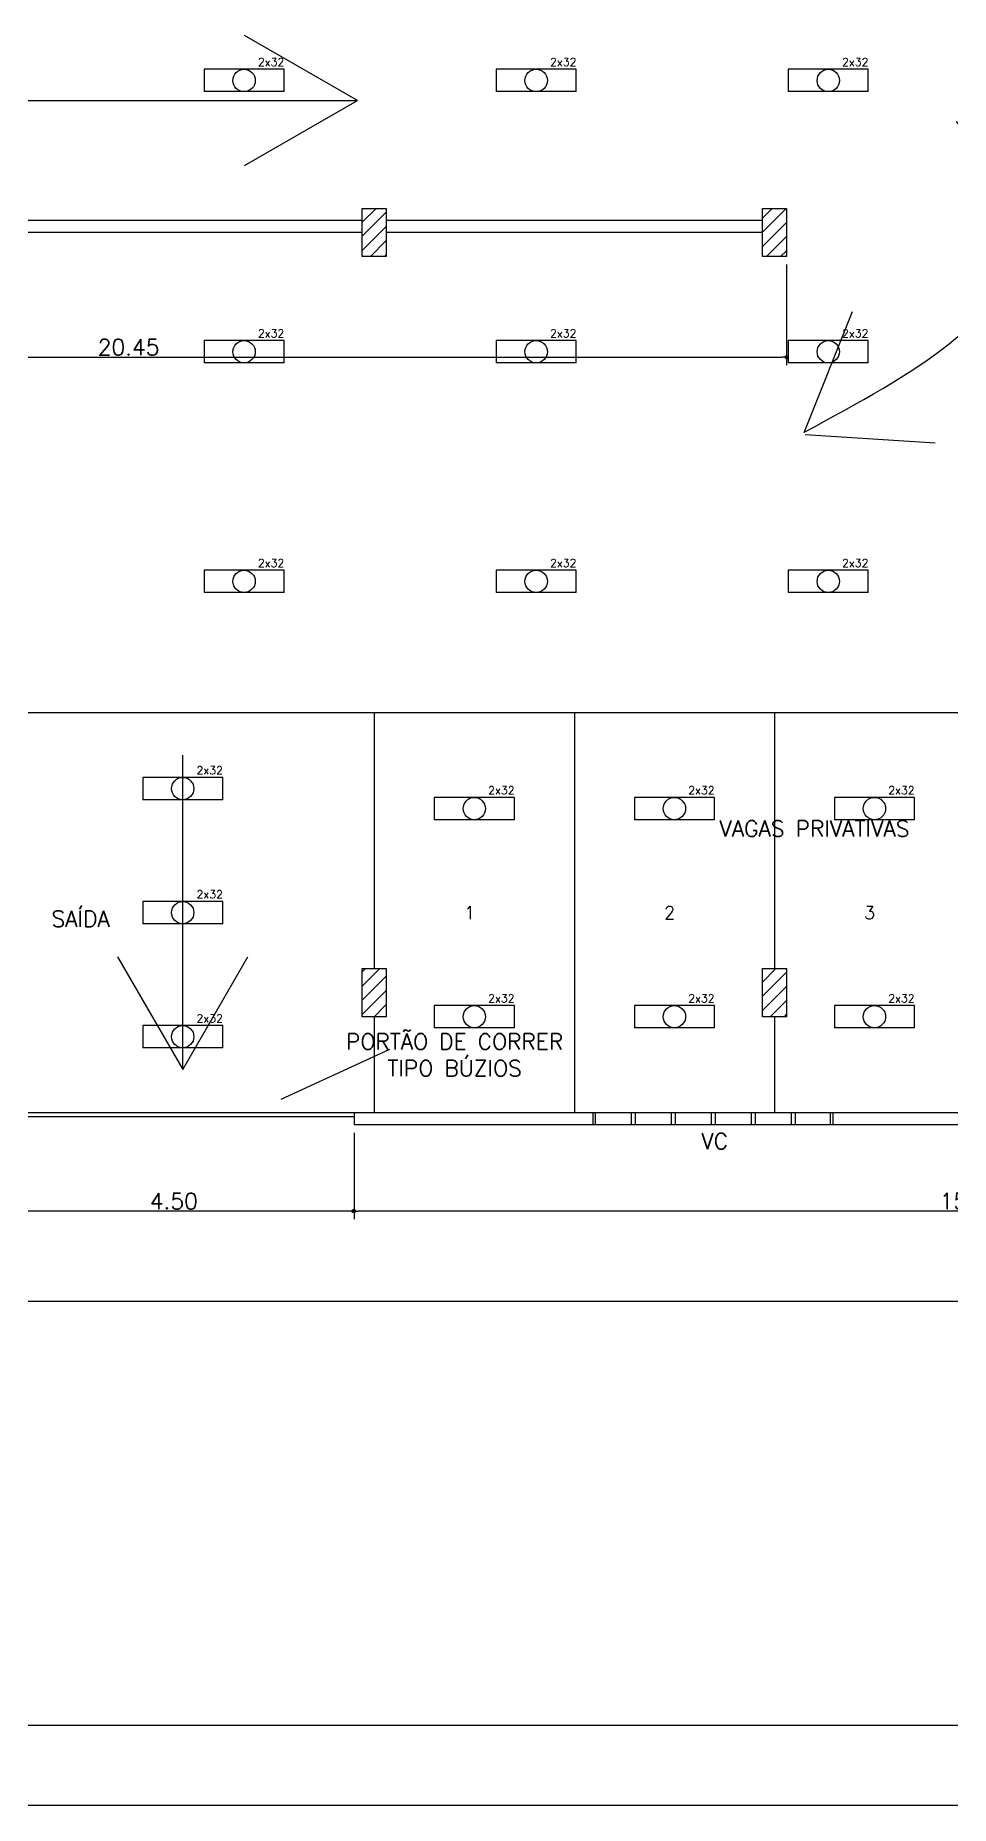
# Model space of a CAD drawing. Header units: millimetres. Extents: x 682 to 1119, y 341 to 434.
# Drawn here: x 726.34 to 737.78, y 341.27 to 363.39 of the extents above; entities that cross this region are included whole.
import ezdxf

# ---------------------------------------------------------------- set-up
doc = ezdxf.new("R2010")
doc.units = ezdxf.units.MM
for name, color, linetype in [('ALV', 6, 'Continuous'), ('AR-ALVENARIA_EM_VISTA-001-C', 1, 'Continuous'), ('AR-COTAS-001-C', 1, 'Continuous'), ('AR-PISO_EM_PLANTA-001-C', 1, 'Continuous'), ('AR-TEXTOS_ALTURA_2_5MM-003C', 3, 'Continuous'), ('PENA_2', 2, 'Continuous'), ('PENA_6', 5, 'Continuous')]:
    doc.layers.add(name, color=color, linetype=linetype)
doc.styles.add('R60', font='simplex.shx', dxfattribs={"height": 0.08})
doc.styles.add('ROMANS', font='romans')
doc.dimstyles.new('ISO-25_WS', dxfattribs={"dimscale": 0.282828, "dimtxt": 0.8, "dimasz": 2, "dimexe": 0.1, "dimexo": 0.625, "dimgap": 0.325, "dimtad": 1, "dimzin": 4, "dimdsep": 46, "dimtxsty": 'Standard', "dimsah": 1, "dimcen": 2.5, "dimadec": 0, "dimazin": 0, "dimtfac": 1, "dimtdec": 0, "dimtmove": 2, "dimatfit": 3, "dimfxl": 1, "dimtolj": 1, "dimtzin": 0, "dimarcsym": 0})
doc.dimstyles.new('PADRÃO', dxfattribs={"dimscale": 0.05, "dimtxt": 2, "dimasz": 1, "dimexe": 2, "dimexo": 2, "dimgap": 0.5, "dimtad": 1, "dimzin": 5, "dimdsep": 46, "dimtxsty": 'ROMANS', "dimblk1": 'DOT', "dimblk2": 'DOT', "dimsah": 1, "dimcen": 2.5, "dimdle": 0.2, "dimclrd": 1, "dimclre": 1, "dimclrt": 3, "dimadec": 0, "dimazin": 0, "dimtfac": 1, "dimtix": 1, "dimtmove": 2, "dimatfit": 3, "dimldrblk": 'DOT', "dimfxl": 1, "dimtolj": 1, "dimtzin": 1, "dimarcsym": 0})
pattern_1 = [(45, (707.43386, 340.00985), (-0.08838835, 0.08838835), [])]

# ---------------------------------------------------------------- blocks, each defined once
blk = doc.blocks.new('_DOT')
at = {"color": 0, "linetype": 'ByBlock'}
blk.add_line((-0.5, 0), (-1, 0), dxfattribs=at)
at = {"color": 0, "linetype": 'ByBlock', "const_width": 0.5}
blk.add_lwpolyline([(-0.25, 0, 1), (0.25, 0, 1)], format="xyb", close=True, dxfattribs=at)
blk = doc.blocks.new('*D13')
at = {"layer": 'AR-COTAS-001-C', "color": 1, "linetype": 'ByBlock', "lineweight": -2}
for p, q in [((730.329, 349.682), (730.329, 348.602)), ((745.729, 349.682), (745.729, 348.602)), ((745.679, 348.702), (730.379, 348.702))]:
    blk.add_line(p, q, dxfattribs=at)
at = {"layer": 'DEFPOINTS', "color": 0, "linetype": 'ByBlock'}
for p in [(730.329, 349.782), (745.729, 349.782), (730.329, 348.702)]:
    blk.add_point(p, dxfattribs=at)
at = {"layer": 'AR-COTAS-001-C', "color": 1, "linetype": 'ByBlock', "lineweight": -2, "xscale": 0.05, "yscale": 0.05, "zscale": 0.05, "rotation": 180}
blk.add_blockref('_DOT', (730.329, 348.702), dxfattribs=at)
at = {"layer": 'AR-COTAS-001-C', "color": 1, "linetype": 'ByBlock', "lineweight": -2, "xscale": 0.05, "yscale": 0.05, "zscale": 0.05}
blk.add_blockref('_DOT', (745.729, 348.702), dxfattribs=at)
at = {"layer": 'AR-COTAS-001-C', "color": 3, "linetype": 'ByBlock', "insert": (738.029, 348.827), "char_height": 0.2, "attachment_point": 5, "style": 'ROMANS'}
blk.add_mtext('\\A1;15.50', dxfattribs=at)
blk = doc.blocks.new('*D14')
at = {"layer": 'AR-COTAS-001-C', "color": 1, "linetype": 'ByBlock', "lineweight": -2}
for p, q in [((725.829, 349.682), (725.829, 348.602)), ((730.266, 348.702), (725.879, 348.702))]:
    blk.add_line(p, q, dxfattribs=at)
at = {"layer": 'DEFPOINTS', "color": 0, "linetype": 'ByBlock'}
for p in [(725.829, 349.782), (725.829, 348.702), (730.316, 348.702)]:
    blk.add_point(p, dxfattribs=at)
at = {"layer": 'AR-COTAS-001-C', "color": 1, "linetype": 'ByBlock', "lineweight": -2, "xscale": 0.05, "yscale": 0.05, "zscale": 0.05, "rotation": 180}
blk.add_blockref('_DOT', (725.829, 348.702), dxfattribs=at)
at = {"layer": 'AR-COTAS-001-C', "color": 1, "linetype": 'ByBlock', "lineweight": -2, "xscale": 0.05, "yscale": 0.05, "zscale": 0.05}
blk.add_blockref('_DOT', (730.316, 348.702), dxfattribs=at)
at = {"layer": 'AR-COTAS-001-C', "color": 3, "linetype": 'ByBlock', "insert": (728.073, 348.827), "char_height": 0.2, "attachment_point": 5, "style": 'ROMANS'}
blk.add_mtext('\\A1;4.50', dxfattribs=at)
blk = doc.blocks.new('*D20')
at = {"layer": 'AR-COTAS-001-C', "color": 1, "linetype": 'ByBlock', "lineweight": -2}
for p, q in [((692.96, 349.682), (692.96, 347.474)), ((745.729, 349.682), (745.729, 347.474)), ((745.679, 347.574), (693.01, 347.574))]:
    blk.add_line(p, q, dxfattribs=at)
at = {"layer": 'DEFPOINTS', "color": 0, "linetype": 'ByBlock'}
for p in [(692.96, 349.782), (745.729, 349.782), (692.96, 347.574)]:
    blk.add_point(p, dxfattribs=at)
at = {"layer": 'AR-COTAS-001-C', "color": 1, "linetype": 'ByBlock', "lineweight": -2, "xscale": 0.05, "yscale": 0.05, "zscale": 0.05, "rotation": 180}
blk.add_blockref('_DOT', (692.96, 347.574), dxfattribs=at)
at = {"layer": 'AR-COTAS-001-C', "color": 1, "linetype": 'ByBlock', "lineweight": -2, "xscale": 0.05, "yscale": 0.05, "zscale": 0.05}
blk.add_blockref('_DOT', (745.729, 347.574), dxfattribs=at)
at = {"layer": 'AR-COTAS-001-C', "color": 3, "linetype": 'ByBlock', "insert": (719.344, 347.699), "char_height": 0.2, "attachment_point": 5, "style": 'ROMANS'}
blk.add_mtext('\\A1;53.00', dxfattribs=at)
blk = doc.blocks.new('*D36')
at = {"layer": 'AR-COTAS-001-C', "color": 1, "lineweight": -2}
for p, q in [((715.279, 360.532), (715.279, 359.273)), ((735.729, 360.532), (735.729, 359.273)), ((715.329, 359.373), (735.679, 359.373))]:
    blk.add_line(p, q, dxfattribs=at)
at = {"layer": 'DEFPOINTS', "color": 0}
for p in [(715.279, 360.632), (735.729, 360.632), (735.729, 359.373)]:
    blk.add_point(p, dxfattribs=at)
at = {"layer": 'AR-COTAS-001-C', "color": 1, "lineweight": -2, "xscale": 0.05, "yscale": 0.05, "zscale": 0.05, "rotation": 180}
blk.add_blockref('_DOT', (715.279, 359.373), dxfattribs=at)
at = {"layer": 'AR-COTAS-001-C', "color": 1, "lineweight": -2, "xscale": 0.05, "yscale": 0.05, "zscale": 0.05}
blk.add_blockref('_DOT', (735.729, 359.373), dxfattribs=at)
at = {"layer": 'AR-COTAS-001-C', "color": 3, "insert": (727.508, 359.498), "char_height": 0.2, "attachment_point": 5, "style": 'ROMANS'}
blk.add_mtext('\\A1;20.45', dxfattribs=at)

msp = doc.modelspace()

# ---------------------------------------------------------------- hatches: boundary and pattern name
at = {"layer": 'AR-COTAS-001-C', "linetype": 'Continuous', "ltscale": 5}
h = msp.add_hatch(dxfattribs=at)
h.set_pattern_fill('ANSI31', color=256, style=0)
h.set_pattern_definition(pattern_1)
h.paths.add_polyline_path([(730.729, 361.232), (730.429, 361.232), (730.429, 360.632), (730.729, 360.632)])
h = msp.add_hatch(dxfattribs=at)
h.set_pattern_fill('ANSI31', color=256, style=0)
h.set_pattern_definition(pattern_1)
h.paths.add_polyline_path([(735.729, 361.232), (735.429, 361.232), (735.429, 360.632), (735.729, 360.632)])
h = msp.add_hatch(dxfattribs=at)
h.set_pattern_fill('ANSI31', color=256, style=0)
h.set_pattern_definition(pattern_1)
h.paths.add_polyline_path([(730.429, 351.732), (730.429, 351.132), (730.729, 351.132), (730.729, 351.732)])
h = msp.add_hatch(dxfattribs=at)
h.set_pattern_fill('ANSI31', color=256, style=0)
h.set_pattern_definition(pattern_1)
h.paths.add_polyline_path([(735.729, 351.732), (735.429, 351.732), (735.429, 351.132), (735.729, 351.132)])

# ---------------------------------------------------------------- linework, layer by layer
at = {"layer": 'ALV'}
for p, q in [((730.429, 361.082), (725.729, 361.082)), ((735.429, 361.082), (730.729, 361.082)), ((730.429, 360.932), (725.729, 360.932)), ((735.429, 360.932), (730.729, 360.932)), ((721.759, 354.932), (745.579, 354.932)), ((745.579, 349.932), (730.329, 349.932)), ((730.329, 349.932), (730.329, 349.782)), ((745.729, 349.782), (730.329, 349.782)), ((733.31, 349.932), (733.31, 349.782)), ((736.31, 349.932), (736.31, 349.782))]:
    msp.add_line(p, q, dxfattribs=at)
for points in [[(730.729, 361.232), (730.729, 360.632), (730.429, 360.632), (730.429, 361.232)], [(735.729, 361.232), (735.729, 360.632), (735.429, 360.632), (735.429, 361.232)], [(730.729, 351.732), (730.729, 351.132), (730.429, 351.132), (730.429, 351.732)], [(735.729, 351.732), (735.729, 351.132), (735.429, 351.132), (735.429, 351.732)]]:
    msp.add_lwpolyline(points, close=True, dxfattribs=at)
at = {"layer": 'AR-ALVENARIA_EM_VISTA-001-C', "ltscale": 5}
for p, q in [((730.769, 350.721), (729.411, 350.095)), ((733.34, 349.932), (733.34, 349.777)), ((733.79, 349.932), (733.79, 349.777)), ((733.84, 349.932), (733.84, 349.777)), ((734.29, 349.932), (734.29, 349.777)), ((734.34, 349.932), (734.34, 349.777)), ((734.79, 349.932), (734.79, 349.777)), ((734.84, 349.932), (734.84, 349.777)), ((735.29, 349.932), (735.29, 349.777)), ((735.34, 349.932), (735.34, 349.777)), ((735.79, 349.932), (735.79, 349.777)), ((735.84, 349.932), (735.84, 349.777)), ((736.28, 349.777), (736.28, 349.932))]:
    msp.add_line(p, q, dxfattribs=at)
at = {"layer": 'AR-PISO_EM_PLANTA-001-C'}
for p, q in [((730.367, 362.581), (728.958, 363.395)), ((725.559, 362.581), (730.367, 362.581)), ((728.958, 361.767), (730.367, 362.581)), ((736.549, 359.941), (735.946, 358.43)), ((737.588, 358.3), (735.964, 358.401)), ((730.579, 354.932), (730.579, 351.732)), ((733.079, 354.932), (733.079, 349.932)), ((735.579, 354.932), (735.579, 351.732)), ((728.184, 350.47), (728.184, 354.398)), ((727.371, 351.879), (728.184, 350.47)), ((728.184, 350.47), (728.998, 351.879)), ((730.579, 351.132), (730.579, 349.932)), ((735.579, 351.132), (735.579, 349.932)), ((730.329, 349.932), (725.829, 349.932)), ((730.329, 349.882), (725.829, 349.882))]:
    msp.add_line(p, q, dxfattribs=at)
msp.add_open_spline([(735.953, 358.437), (737.291, 359.159), (739.112, 360.143), (738.358, 361.697), (737.855, 362.318)], degree=3, knots=[0, 0, 0, 0, 4.177464, 5.689092, 5.689092, 5.689092, 5.689092], dxfattribs=at)
at = {"layer": 'AR-TEXTOS_ALTURA_2_5MM-003C', "linetype": 'ByBlock', "ltscale": 2}
for p, q in [((728.451, 362.972), (728.451, 362.692)), ((729.451, 362.972), (728.451, 362.972)), ((729.451, 362.692), (729.451, 362.972)), ((732.102, 362.972), (732.102, 362.692)), ((733.102, 362.972), (732.102, 362.972)), ((733.102, 362.692), (733.102, 362.972)), ((735.753, 362.972), (735.753, 362.692)), ((736.753, 362.972), (735.753, 362.972)), ((736.753, 362.692), (736.753, 362.972)), ((729.451, 362.692), (728.451, 362.692)), ((733.102, 362.692), (732.102, 362.692)), ((736.753, 362.692), (735.753, 362.692)), ((728.451, 359.582), (728.451, 359.302)), ((729.451, 359.582), (728.451, 359.582)), ((729.451, 359.302), (729.451, 359.582)), ((732.102, 359.582), (732.102, 359.302)), ((733.102, 359.582), (732.102, 359.582)), ((733.102, 359.302), (733.102, 359.582)), ((735.753, 359.582), (735.753, 359.302)), ((736.753, 359.582), (735.753, 359.582)), ((736.753, 359.302), (736.753, 359.582)), ((729.451, 359.302), (728.451, 359.302)), ((733.102, 359.302), (732.102, 359.302)), ((736.753, 359.302), (735.753, 359.302)), ((728.451, 356.712), (728.451, 356.432)), ((729.451, 356.712), (728.451, 356.712)), ((729.451, 356.432), (729.451, 356.712)), ((732.102, 356.712), (732.102, 356.432)), ((733.102, 356.712), (732.102, 356.712)), ((733.102, 356.432), (733.102, 356.712)), ((735.753, 356.712), (735.753, 356.432)), ((736.753, 356.712), (735.753, 356.712)), ((736.753, 356.432), (736.753, 356.712)), ((729.451, 356.432), (728.451, 356.432)), ((733.102, 356.432), (732.102, 356.432)), ((736.753, 356.432), (735.753, 356.432)), ((727.684, 354.122), (727.684, 353.842)), ((728.684, 354.122), (727.684, 354.122)), ((728.684, 353.842), (728.684, 354.122)), ((728.684, 353.842), (727.684, 353.842)), ((731.329, 353.872), (731.329, 353.592)), ((732.329, 353.872), (731.329, 353.872)), ((732.329, 353.592), (732.329, 353.872)), ((733.829, 353.872), (733.829, 353.592)), ((734.829, 353.872), (733.829, 353.872)), ((734.829, 353.592), (734.829, 353.872)), ((736.329, 353.872), (736.329, 353.592)), ((737.329, 353.872), (736.329, 353.872)), ((737.329, 353.592), (737.329, 353.872)), ((732.329, 353.592), (731.329, 353.592)), ((734.829, 353.592), (733.829, 353.592)), ((737.329, 353.592), (736.329, 353.592)), ((727.684, 352.572), (727.684, 352.292)), ((728.684, 352.572), (727.684, 352.572)), ((728.684, 352.292), (728.684, 352.572)), ((728.684, 352.292), (727.684, 352.292)), ((731.329, 351.272), (731.329, 350.992)), ((732.329, 351.272), (731.329, 351.272)), ((732.329, 350.992), (732.329, 351.272)), ((733.829, 351.272), (733.829, 350.992)), ((734.829, 351.272), (733.829, 351.272)), ((734.829, 350.992), (734.829, 351.272)), ((736.329, 351.272), (736.329, 350.992)), ((737.329, 351.272), (736.329, 351.272)), ((737.329, 350.992), (737.329, 351.272)), ((727.684, 351.022), (727.684, 350.742)), ((728.684, 351.022), (727.684, 351.022)), ((728.684, 350.742), (728.684, 351.022)), ((732.329, 350.992), (731.329, 350.992)), ((734.829, 350.992), (733.829, 350.992)), ((737.329, 350.992), (736.329, 350.992)), ((728.684, 350.742), (727.684, 350.742))]:
    msp.add_line(p, q, dxfattribs=at)
for centre in [(728.951, 362.832), (732.602, 362.832), (736.253, 362.832), (728.951, 359.442), (732.602, 359.442), (736.253, 359.442), (728.951, 356.572), (732.602, 356.572), (736.253, 356.572), (728.184, 353.982), (731.829, 353.732), (734.329, 353.732), (736.829, 353.732), (728.184, 352.432), (731.829, 351.132), (734.329, 351.132), (736.829, 351.132), (728.184, 350.882)]:
    msp.add_circle(centre, 0.14, dxfattribs=at)
at = {"layer": 'PENA_2'}
msp.add_line((769.672, 341.273), (681.672, 341.273), dxfattribs=at)
at = {"layer": 'PENA_6'}
msp.add_line((768.672, 342.273), (684.172, 342.273), dxfattribs=at)

# ---------------------------------------------------------------- texts
at = {"layer": 'AR-TEXTOS_ALTURA_2_5MM-003C', "linetype": 'ByBlock', "ltscale": 2, "attachment_point": 5, "style": 'R60'}
for s, insert, char_height, width in [('2x32', (729.289, 363.061), 0.1, 3.40664), ('2x32', (732.94, 363.061), 0.1, 3.40664), ('2x32', (736.59, 363.061), 0.1, 3.40664), ('2x32', (729.289, 359.671), 0.1, 3.40664), ('2x32', (732.94, 359.671), 0.1, 3.40664), ('2x32', (736.59, 359.671), 0.1, 3.40664), ('2x32', (729.289, 356.801), 0.1, 3.40664), ('2x32', (732.94, 356.801), 0.1, 3.40664), ('2x32', (736.59, 356.801), 0.1, 3.40664), ('2x32', (728.522, 354.211), 0.1, 3.40664), ('2x32', (732.167, 353.961), 0.1, 3.40664), ('2x32', (734.667, 353.961), 0.1, 3.40664), ('2x32', (737.167, 353.961), 0.1, 3.40664), ('VAGAS PRIVATIVAS\\P ', (736.08, 353.315), 0.2, 10), ('2x32', (728.522, 352.661), 0.1, 3.40664), ('SAÍDA', (726.909, 352.355), 0.2, 10), ('1', (731.769, 352.432), 0.16, 5), ('2', (734.269, 352.432), 0.16, 5), ('3', (736.769, 352.432), 0.16, 5), ('2x32', (732.167, 351.361), 0.1, 3.40664), ('2x32', (734.667, 351.361), 0.1, 3.40664), ('2x32', (737.167, 351.361), 0.1, 3.40664), ('2x32', (728.522, 351.111), 0.1, 3.40664), ('PORTÃO DE CORRER\\PTIPO BÚZIOS', (731.583, 350.654), 0.2, 10), ('VC', (734.833, 349.577), 0.2, 10)]:
    msp.add_mtext(s, dxfattribs=dict(at, insert=insert, char_height=char_height, width=width))

# ---------------------------------------------------------------- dimensions: what is measured, and where the dimension line sits
at = {"layer": 'AR-COTAS-001-C', "ltscale": 5}
dim = msp.add_linear_dim(base=(735.729, 359.373), p1=(715.279, 360.632), p2=(735.729, 360.632), dimstyle='ISO-25_WS', override={"dimscale": 0.05, "dimtxt": 4, "dimasz": 1, "dimexe": 2, "dimexo": 2, "dimgap": 0.5, "dimzin": 5, "dimtxsty": 'ROMANS', "dimblk1": 'DOT', "dimblk2": 'DOT', "dimdle": 0.2, "dimclrd": 1, "dimclre": 1, "dimclrt": 3, "dimtdec": 2, "dimtix": 1, "dimtzin": 1}, dxfattribs=at)
dim.commit()
dim.dimension.update_dxf_attribs({"geometry": '*D36', "text_midpoint": (727.508, 359.498), "dimtype": 160})
at = {"layer": 'AR-COTAS-001-C', "linetype": 'ByBlock', "ltscale": 2}
for base, p1, p2, text, picture, middle in [((692.96, 347.574), (745.729, 349.782), (692.96, 349.782), '53.00', '*D20', (719.344, 347.699)), ((725.829, 348.702), (730.316, 348.702), (725.829, 349.782), '4.50', '*D14', (728.073, 348.827)), ((730.329, 348.702), (745.729, 349.782), (730.329, 349.782), '15.50', '*D13', (738.029, 348.827))]:
    dim = msp.add_linear_dim(base=base, p1=p1, p2=p2, text=text, dimstyle='PADRÃO', override={"dimtxt": 4}, dxfattribs=at)
    dim.commit()
    dim.dimension.update_dxf_attribs({"geometry": picture, "text_midpoint": middle})

doc.saveas('drawing.dxf')
